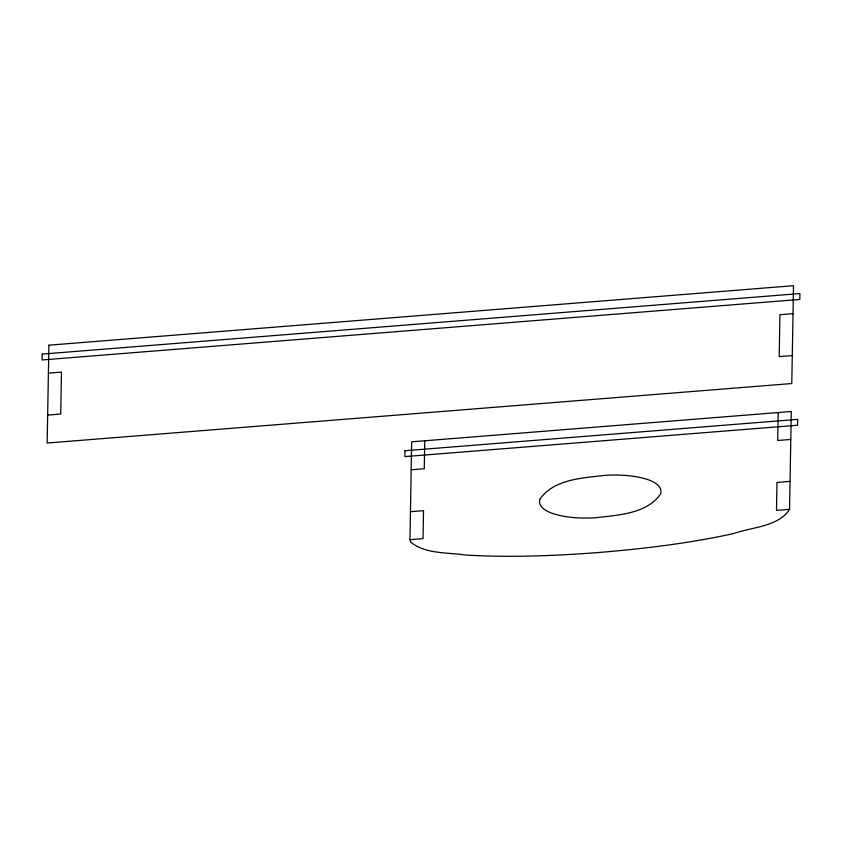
<?xml version="1.0" encoding="UTF-8"?>
<svg xmlns="http://www.w3.org/2000/svg" width="842" height="842" viewBox="0 0 842 842"><rect width="100%" height="100%" fill="white"/><g stroke="black" fill="none" stroke-linecap="round" stroke-linejoin="round"><path stroke-width="1.26" d="M409.949 539.669L411.675 441.829L791.291 411.496L789.554 509.336C778.955 526.629 751.148 527.229 733.614 533.554C689.398 543.279 644.341 548.7 599.262 552.457C554.678 555.857 509.863 557.699 465.194 554.994C447.165 552.278 425.557 554.225 410.675 542.122L409.949 539.669L423.031 538.627L423.526 510.673L410.443 511.715M424.757 440.776L424.263 468.731L411.18 469.783M778.208 412.538L777.713 440.492L790.796 439.45M48.394 373.143L61.477 372.101L60.74 414.032L47.657 415.074M793.017 313.656L779.934 314.697L779.197 356.629L792.269 355.587M790.049 481.382L776.977 482.434L776.482 510.389L789.554 509.336M42.205 354.093L42.1 359.966L799.795 299.436L799.9 293.563L42.205 354.093M48.889 345.188L47.163 443.029L791.785 383.542L793.511 285.701L48.889 345.188M404.991 450.733L404.886 456.606L797.574 425.231L797.679 419.358L404.991 450.733M539.69 499.506C538.027 507.2 546.837 511.462 552.784 513.536C566.171 517.893 580.454 518.409 594.41 517.872C617.039 515.104 646.898 514.304 660.802 493.591C662.465 485.897 653.666 481.635 647.708 479.561C634.321 475.214 620.038 474.688 606.082 475.235C583.453 478.003 553.604 478.793 539.69 499.506"/></g></svg>
